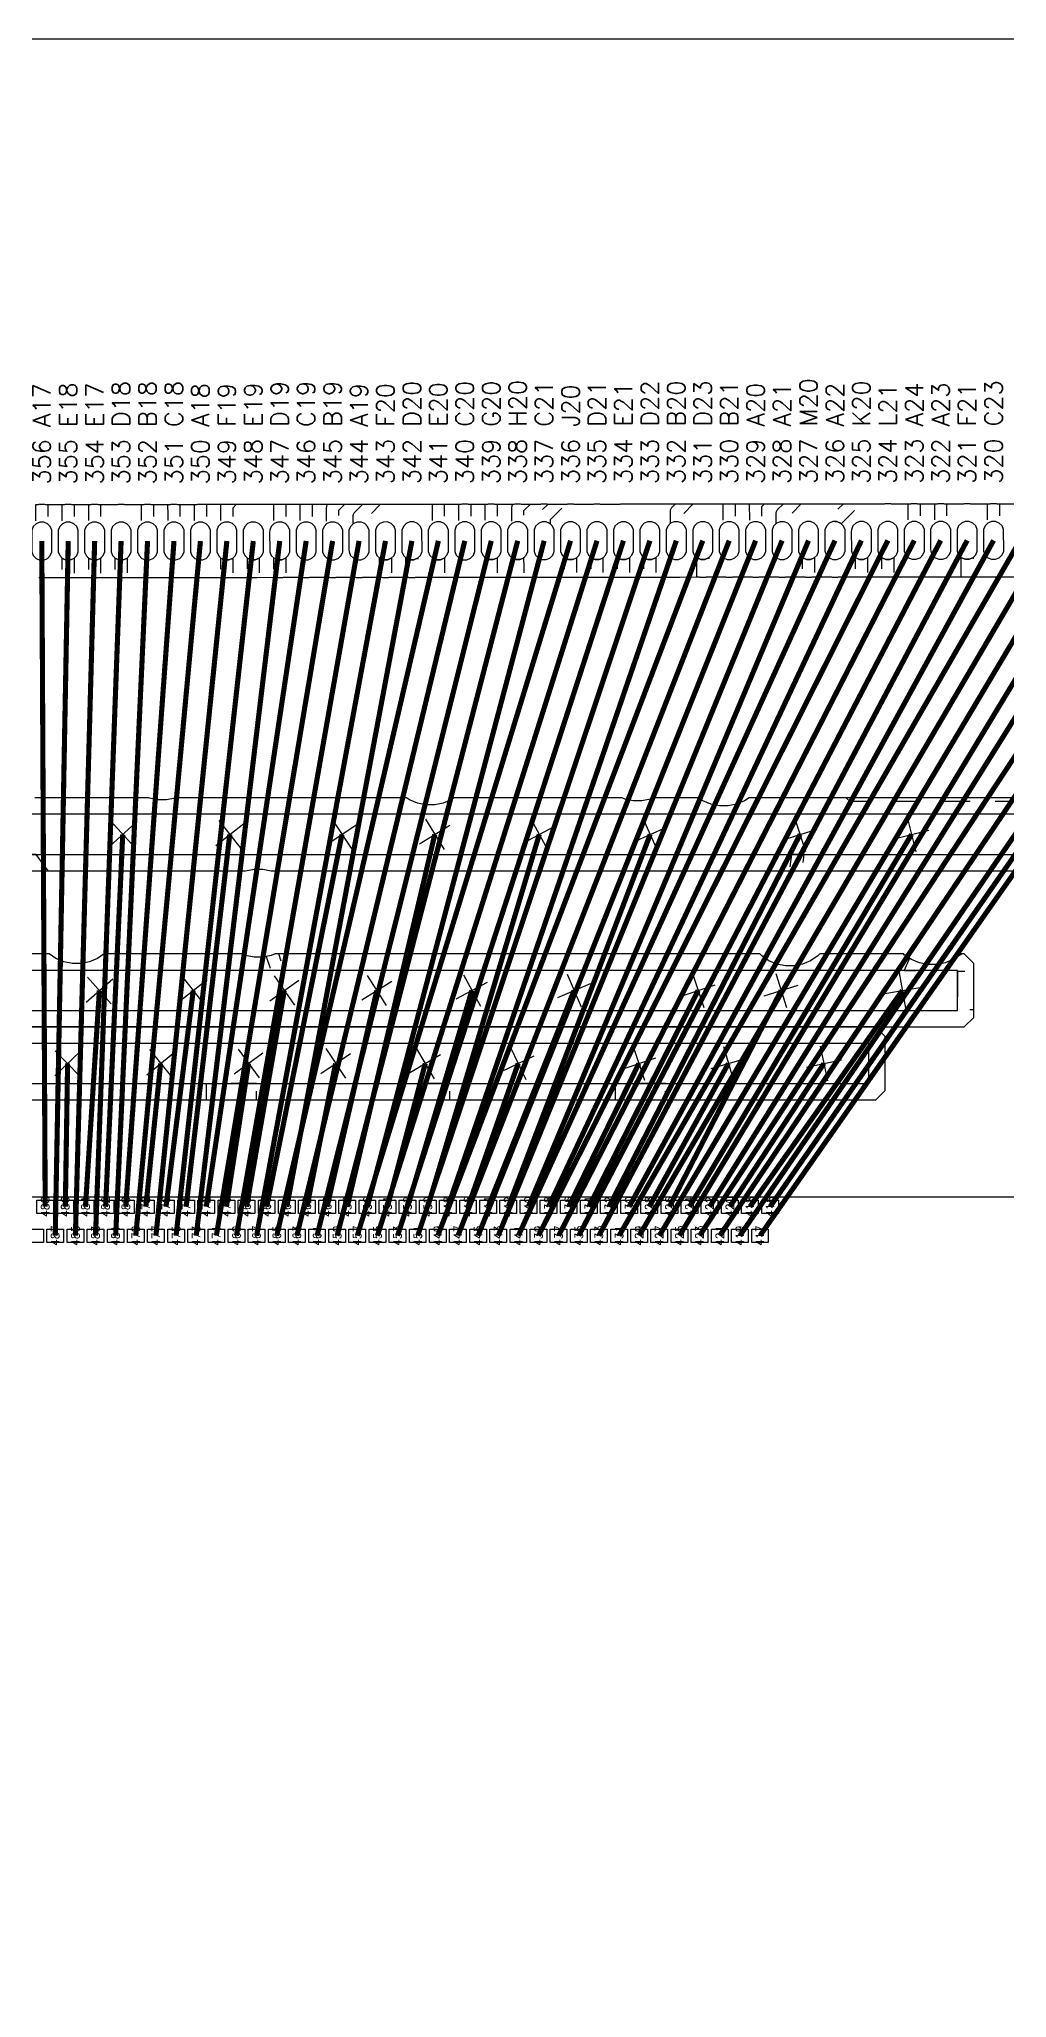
# Model space of a CAD drawing. Extents: x -8.5 to 8.5, y -8.5 to 8.5.
# Drawn here: x -0.1 to 3.75, y 0.72 to 8.5 of the extents above; entities that cross this region are included whole.
import ezdxf
from ezdxf.enums import TextEntityAlignment as Align

# ---------------------------------------------------------------- set-up
doc = ezdxf.new("R2010")
doc.units = 0
doc.header["$MEASUREMENT"] = 0
doc.linetypes.add('DASHED', pattern=[0.03, 0.015, -0.015])
for name, color, linetype in [('COPPER', 40, 'CONTINUOUS'), ('DIE_1', 5, 'CONTINUOUS'), ('DIE_PAD_1', 7, 'CONTINUOUS'), ('DIE_PAD_TEXT_1', 5, 'CONTINUOUS'), ('DIE_TEXT_1', 5, 'CONTINUOUS'), ('FINGER_PAD_1', 7, 'CONTINUOUS'), ('FINGER_TEXT_1', 4, 'CONTINUOUS'), ('RING_5', 1, 'CONTINUOUS'), ('RING_6', 6, 'CONTINUOUS'), ('RING_7', 3, 'CONTINUOUS'), ('TOPSOLDERMASK', 4, 'CONTINUOUS'), ('WIRE_TIER_1', 3, 'CONTINUOUS'), ('WIRE_TIER_2', 1, 'CONTINUOUS'), ('WIRE_TIER_3', 6, 'CONTINUOUS')]:
    doc.layers.add(name, color=color, linetype=linetype)
doc.styles.add('FONT0', font='romans', dxfattribs={"height": 1})

# ---------------------------------------------------------------- blocks, each defined once
blk = doc.blocks.new('FINGER-100X250OBR_1')
at = {"layer": 'FINGER_PAD_1', "flags": 128}
blk.add_lwpolyline([(0.00795, 0.07499), (-0.00795, 0.07499), (-0.02265, 0.0689), (-0.0339, 0.05765), (-0.03999, 0.04295), (-0.04, 0.035), (-0.04, -0.035), (-0.03999, -0.04295), (-0.0339, -0.05765), (-0.02265, -0.0689), (-0.00795, -0.07499), (0.00795, -0.07499), (0.02265, -0.0689), (0.0339, -0.05765), (0.03999, -0.04295), (0.04, -0.035), (0.04, 0.035), (0.03999, 0.04295), (0.0339, 0.05765), (0.02265, 0.0689)], close=True, dxfattribs=at)
blk = doc.blocks.new('WIRE_TIER_1')
at = {"layer": 'WIRE_TIER_1', "flags": 128}
for points in [[(0.04999, 0.04999), (-0.04999, -0.04998)], [(-0.04998, 0.04999), (0.04997, -0.04999)]]:
    blk.add_lwpolyline(points, dxfattribs=at)

msp = doc.modelspace()

# ---------------------------------------------------------------- linework, layer by layer
at = {"layer": 'COPPER', "linetype": 'DASHED', "ltscale": 2, "flags": 128}
for points in [[(-0.07489, 6.65042), (-0.09851, 6.65041), (-0.10128, 6.64986), (-0.11169, 6.64985), (-0.11166, 6.61042), (-0.11165, 6.61021), (-0.11162, 6.57198), (-0.1093, 6.57431), (-0.0946, 6.58041), (-0.0787, 6.58042), (-0.06399, 6.57434), (-0.06165, 6.572), (-0.06168, 6.61023), (-0.06167, 6.61042), (-0.06168, 6.61061), (-0.06171, 6.64989), (-0.07217, 6.64988)], [(0.03017, 6.6505), (0.00655, 6.65049), (0.0038, 6.64994), (-0.00663, 6.64993), (-0.0066, 6.6105), (-0.00659, 6.61045), (-0.00656, 6.57206), (-0.00424, 6.57439), (0.01046, 6.58049), (0.02636, 6.5805), (0.04107, 6.57442), (0.04341, 6.57208), (0.04338, 6.61045), (0.04339, 6.6105), (0.04338, 6.61055), (0.04335, 6.64997), (0.03288, 6.64996)], [(0.13522, 6.65059), (0.1116, 6.65058), (0.10882, 6.65002), (0.09842, 6.65001), (0.09845, 6.61059), (0.09846, 6.61054), (0.09849, 6.57215), (0.10081, 6.57448), (0.11551, 6.58058), (0.13141, 6.58059), (0.14612, 6.57451), (0.14846, 6.57217), (0.14843, 6.61054), (0.14844, 6.61059), (0.14843, 6.61064), (0.1484, 6.65006), (0.13796, 6.65005)], [(0.34532, 6.65075), (0.3217, 6.65074), (0.31895, 6.65019), (0.30852, 6.65018), (0.30855, 6.61075), (0.30855, 6.61074), (0.30858, 6.57231), (0.31091, 6.57464), (0.32561, 6.58074), (0.34151, 6.58075), (0.35622, 6.57467), (0.35856, 6.57234), (0.35853, 6.61056), (0.35854, 6.61075), (0.35852, 6.61113), (0.35849, 6.65022), (0.34803, 6.65021)], [(0.45037, 6.65084), (0.42675, 6.65083), (0.42397, 6.65027), (0.41357, 6.65026), (0.4136, 6.61084), (0.4136, 6.61083), (0.41363, 6.5724), (0.41596, 6.57473), (0.43066, 6.58083), (0.44656, 6.58084), (0.46127, 6.57476), (0.46361, 6.57243), (0.46358, 6.61065), (0.46359, 6.61084), (0.46357, 6.61122), (0.46354, 6.65031), (0.45311, 6.6503)], [(0.55542, 6.65092), (0.5318, 6.65091), (0.52904, 6.65036), (0.51862, 6.65035), (0.51865, 6.61092), (0.51866, 6.61071), (0.51869, 6.57248), (0.52101, 6.57481), (0.53571, 6.58091), (0.55161, 6.58092), (0.56632, 6.57484), (0.56866, 6.5725), (0.56863, 6.61073), (0.56864, 6.61092), (0.56863, 6.61111), (0.5686, 6.65039), (0.55814, 6.65038)], [(0.66047, 6.65101), (0.63685, 6.651), (0.63406, 6.65044), (0.62408, 6.65043), (0.62367, 6.64837), (0.62368, 6.64832), (0.6237, 6.611), (0.62371, 6.61096), (0.62374, 6.57257), (0.62606, 6.5749), (0.64076, 6.581), (0.65666, 6.58101), (0.67137, 6.57493), (0.67371, 6.57259), (0.67368, 6.61096), (0.67369, 6.61101), (0.67368, 6.61106), (0.67366, 6.63803), (0.68611, 6.65048), (0.66322, 6.65046)], [(0.87057, 6.65117), (0.84695, 6.65116), (0.84419, 6.65061), (0.83377, 6.6506), (0.8338, 6.61117), (0.83381, 6.61112), (0.83384, 6.57273), (0.83616, 6.57506), (0.85086, 6.58116), (0.86676, 6.58117), (0.88147, 6.57509), (0.88381, 6.57275), (0.88378, 6.61112), (0.88379, 6.61117), (0.88378, 6.61122), (0.88375, 6.65064), (0.87329, 6.65063)], [(0.97562, 6.65126), (0.952, 6.65125), (0.94921, 6.65069), (0.93882, 6.65068), (0.93888, 6.57282), (0.94121, 6.57515), (0.95591, 6.58125), (0.97181, 6.58126), (0.98652, 6.57518), (0.98885, 6.57285), (0.9888, 6.65073), (0.97837, 6.65072)], [(1.08067, 6.65134), (1.05705, 6.65133), (1.05427, 6.65078), (1.0473, 6.65077), (1.04683, 6.64999), (1.04578, 6.64777), (1.04495, 6.64546), (1.04436, 6.64308), (1.044, 6.64066), (1.04388, 6.63821), (1.04388, 6.6382), (1.0439, 6.61134), (1.0439, 6.61133), (1.04393, 6.5729), (1.04626, 6.57523), (1.06096, 6.58133), (1.07686, 6.58134), (1.09157, 6.57526), (1.09391, 6.57293), (1.09388, 6.61115), (1.09389, 6.61134), (1.09387, 6.61172), (1.09386, 6.62787), (1.11682, 6.65083), (1.08341, 6.6508)], [(1.1878, 6.65102), (1.15646, 6.61968), (1.15635, 6.61958), (1.1547, 6.61776), (1.15324, 6.61579), (1.15198, 6.61369), (1.15093, 6.61147), (1.1501, 6.60916), (1.14951, 6.60678), (1.14915, 6.60436), (1.14903, 6.60191), (1.14902, 6.60191), (1.14902, 6.57303), (1.15131, 6.57532), (1.16601, 6.58142), (1.18191, 6.58143), (1.19662, 6.57535), (1.19902, 6.57296), (1.19902, 6.59158), (1.25838, 6.65094), (1.18849, 6.65088)], [(1.50087, 6.65168), (1.47725, 6.65167), (1.47444, 6.65111), (1.46407, 6.6511), (1.4641, 6.61168), (1.46411, 6.61163), (1.46414, 6.57324), (1.46646, 6.57557), (1.48116, 6.58167), (1.49706, 6.58168), (1.51177, 6.5756), (1.51411, 6.57326), (1.51408, 6.61163), (1.51409, 6.61168), (1.51408, 6.61173), (1.51405, 6.65114), (1.50364, 6.65113)], [(1.60592, 6.65176), (1.5823, 6.65175), (1.57951, 6.65119), (1.56912, 6.65118), (1.56918, 6.57331), (1.57151, 6.57565), (1.58621, 6.58175), (1.60211, 6.58176), (1.61682, 6.57568), (1.61915, 6.57335), (1.61909, 6.65123), (1.60867, 6.65122)], [(1.71097, 6.65184), (1.68735, 6.65183), (1.68458, 6.65128), (1.67417, 6.65127), (1.6742, 6.61183), (1.67421, 6.61179), (1.67424, 6.5734), (1.67656, 6.57573), (1.69126, 6.58183), (1.70716, 6.58184), (1.72187, 6.57576), (1.72421, 6.57342), (1.72418, 6.61179), (1.72419, 6.61184), (1.72418, 6.61189), (1.72415, 6.65131), (1.7137, 6.6513)], [(1.81602, 6.65193), (1.7924, 6.65192), (1.78959, 6.65136), (1.78392, 6.65136), (1.78113, 6.64718), (1.77923, 6.63762), (1.77924, 6.63757), (1.77925, 6.61193), (1.77926, 6.61188), (1.77929, 6.57349), (1.78161, 6.57582), (1.79631, 6.58192), (1.81221, 6.58193), (1.82692, 6.57585), (1.82926, 6.57351), (1.82923, 6.61188), (1.82924, 6.61193), (1.82923, 6.61198), (1.82922, 6.62728), (1.85335, 6.65141), (1.81878, 6.65138)], [(1.99491, 6.65153), (1.92418, 6.65147), (1.8917, 6.61899), (1.89005, 6.61717), (1.88859, 6.6152), (1.88733, 6.6131), (1.88628, 6.61088), (1.88545, 6.60857), (1.88486, 6.60619), (1.8845, 6.60377), (1.88438, 6.60132), (1.88438, 6.57361), (1.88666, 6.5759), (1.90136, 6.582), (1.91726, 6.58201), (1.93197, 6.57593), (1.93436, 6.57354), (1.93436, 6.59097)], [(2.44632, 6.65243), (2.43014, 6.65242), (2.41697, 6.63925), (2.41686, 6.63915), (2.41521, 6.63733), (2.41375, 6.63536), (2.41249, 6.63326), (2.41144, 6.63104), (2.41061, 6.62873), (2.41002, 6.62635), (2.40966, 6.62393), (2.40954, 6.62148), (2.40954, 6.62146), (2.40955, 6.61242), (2.40958, 6.57399), (2.41191, 6.57632), (2.42661, 6.58242), (2.44251, 6.58243), (2.45722, 6.57635), (2.45956, 6.57402), (2.45953, 6.61115), (2.5003, 6.65192), (2.44908, 6.65188)], [(2.65641, 6.6526), (2.63279, 6.65259), (2.62997, 6.65203), (2.61961, 6.65202), (2.61964, 6.6126), (2.61964, 6.61259), (2.61967, 6.57416), (2.622, 6.57649), (2.6367, 6.58259), (2.6526, 6.5826), (2.66731, 6.57652), (2.66965, 6.57419), (2.66962, 6.61241), (2.66963, 6.6126), (2.66961, 6.61298), (2.66958, 6.65206), (2.65919, 6.65205)], [(2.76146, 6.65268), (2.73784, 6.65267), (2.73504, 6.65211), (2.72466, 6.6521), (2.72472, 6.57424), (2.72705, 6.57657), (2.74175, 6.58267), (2.75765, 6.58268), (2.77236, 6.5766), (2.77469, 6.57427), (2.77465, 6.64337), (2.78343, 6.65215), (2.76422, 6.65213)], [(2.86651, 6.65277), (2.8594, 6.65277), (2.83717, 6.63054), (2.83706, 6.63044), (2.83541, 6.62862), (2.83395, 6.62665), (2.83269, 6.62455), (2.83164, 6.62233), (2.83081, 6.62002), (2.83022, 6.61764), (2.82986, 6.61522), (2.82974, 6.61277), (2.82974, 6.61276), (2.82977, 6.57433), (2.8321, 6.57666), (2.8468, 6.58276), (2.8627, 6.58277), (2.87741, 6.57669), (2.87975, 6.57436), (2.87973, 6.60244), (2.92956, 6.65227), (2.8693, 6.65222)], [(3.16835, 6.65301), (3.15804, 6.65301), (3.15521, 6.65244), (3.09707, 6.65239), (3.04735, 6.60267), (3.04724, 6.60257), (3.04559, 6.60075), (3.04413, 6.59878), (3.04287, 6.59668), (3.04182, 6.59446), (3.04099, 6.59215), (3.0404, 6.58977), (3.04004, 6.58735), (3.03992, 6.5849), (3.03991, 6.5849), (3.03991, 6.57453), (3.0422, 6.57682), (3.0569, 6.58292), (3.0728, 6.58293), (3.08751, 6.57685), (3.08991, 6.57446), (3.08991, 6.57457)], [(3.39176, 6.65318), (3.36814, 6.65317), (3.36534, 6.65261), (3.35496, 6.6526), (3.35499, 6.61318), (3.35499, 6.61317), (3.35502, 6.57474), (3.35735, 6.57707), (3.37205, 6.58317), (3.38795, 6.58318), (3.40266, 6.5771), (3.405, 6.57477), (3.40497, 6.61299), (3.40498, 6.61318), (3.40496, 6.61356), (3.40493, 6.65264), (3.39452, 6.65263)], [(3.49681, 6.65327), (3.47319, 6.65326), (3.47036, 6.65269), (3.46001, 6.65268), (3.46004, 6.61327), (3.46004, 6.61326), (3.46007, 6.57483), (3.4624, 6.57716), (3.4771, 6.58326), (3.493, 6.58327), (3.50771, 6.57719), (3.51005, 6.57486), (3.51002, 6.61308), (3.51003, 6.61327), (3.51001, 6.61365), (3.50998, 6.65273), (3.4996, 6.65272)], [(3.70691, 6.65344), (3.68329, 6.65343), (3.68044, 6.65286), (3.67011, 6.65285), (3.67014, 6.61344), (3.67014, 6.61343), (3.67017, 6.575), (3.6725, 6.57733), (3.6872, 6.58343), (3.7031, 6.58344), (3.71781, 6.57736), (3.72015, 6.57503), (3.72012, 6.61325), (3.72013, 6.61344), (3.72011, 6.61382), (3.72008, 6.65289), (3.70972, 6.65288)], [(0.04351, 6.43894), (0.04118, 6.43661), (0.02648, 6.43051), (0.01058, 6.4305), (-0.00413, 6.43658), (-0.00647, 6.43891), (-0.00644, 6.4005), (-0.00643, 6.40029), (-0.0064, 6.361), (0.00419, 6.36101), (0.00677, 6.3605), (0.03039, 6.36051), (0.03302, 6.36103), (0.04357, 6.36104), (0.04354, 6.40031), (0.04355, 6.4005), (0.04354, 6.40069)], [(0.14855, 6.43903), (0.14623, 6.4367), (0.13153, 6.4306), (0.11563, 6.43059), (0.10092, 6.43667), (0.09858, 6.43901), (0.09861, 6.40059), (0.09861, 6.40058), (0.09864, 6.36109), (0.10927, 6.3611), (0.11182, 6.36059), (0.13544, 6.3606), (0.13803, 6.36112), (0.14862, 6.36113), (0.14859, 6.4004), (0.1486, 6.40059), (0.14858, 6.40097)], [(0.2536, 6.43911), (0.25128, 6.43678), (0.23658, 6.43068), (0.22068, 6.43067), (0.20597, 6.43675), (0.20363, 6.43909), (0.20366, 6.40067), (0.20366, 6.40066), (0.20369, 6.36117), (0.2143, 6.36118), (0.21687, 6.36067), (0.24049, 6.36068), (0.2431, 6.3612), (0.25367, 6.36121), (0.25364, 6.40048), (0.25365, 6.40067), (0.25363, 6.40105)], [(0.6738, 6.43945), (0.67148, 6.43712), (0.65678, 6.43102), (0.64088, 6.43101), (0.62617, 6.43709), (0.62383, 6.43943), (0.62386, 6.40101), (0.62386, 6.401), (0.62389, 6.3615), (0.63453, 6.36151), (0.63707, 6.36101), (0.66069, 6.36102), (0.66327, 6.36154), (0.67387, 6.36155), (0.67384, 6.40082), (0.67385, 6.40101), (0.67383, 6.40139)], [(0.77885, 6.43953), (0.77653, 6.4372), (0.76183, 6.4311), (0.74593, 6.43109), (0.73122, 6.43717), (0.72888, 6.43951), (0.72891, 6.40109), (0.72891, 6.40108), (0.72894, 6.36159), (0.73957, 6.3616), (0.74212, 6.36109), (0.76574, 6.3611), (0.76834, 6.36162), (0.77892, 6.36163), (0.77889, 6.4009), (0.7789, 6.40109), (0.77888, 6.40147)], [(0.8839, 6.43961), (0.88158, 6.43728), (0.86688, 6.43118), (0.85098, 6.43117), (0.83627, 6.43725), (0.83393, 6.43959), (0.83396, 6.40117), (0.83396, 6.40116), (0.83399, 6.36167), (0.8446, 6.36168), (0.84717, 6.36117), (0.87079, 6.36118), (0.8734, 6.3617), (0.88397, 6.36171), (0.88394, 6.40098), (0.88395, 6.40117), (0.88393, 6.40155)], [(1.30411, 6.43995), (1.30178, 6.43762), (1.28708, 6.43152), (1.27118, 6.43151), (1.25647, 6.43759), (1.25413, 6.43992), (1.25416, 6.40151), (1.25417, 6.4013), (1.2542, 6.362), (1.26483, 6.36201), (1.26737, 6.36151), (1.29099, 6.36152), (1.29357, 6.36204), (1.30417, 6.36205), (1.30414, 6.40132), (1.30415, 6.40151), (1.30414, 6.4017)], [(1.35916, 6.44003), (1.35917, 6.36209), (1.36986, 6.3621), (1.37242, 6.36159), (1.39604, 6.3616), (1.39864, 6.36212), (1.40914, 6.36213), (1.40912, 6.43999), (1.40683, 6.4377), (1.39213, 6.4316), (1.37623, 6.43159), (1.36152, 6.43767)], [(1.51421, 6.44012), (1.51188, 6.43779), (1.49718, 6.43169), (1.48128, 6.43168), (1.46657, 6.43776), (1.46423, 6.4401), (1.46429, 6.36217), (1.47495, 6.36218), (1.47747, 6.36168), (1.50109, 6.36169), (1.50366, 6.3622), (1.51426, 6.36221)], [(1.72431, 6.44028), (1.72198, 6.43795), (1.70728, 6.43185), (1.69138, 6.43184), (1.67667, 6.43792), (1.67433, 6.44025), (1.67436, 6.40184), (1.67437, 6.40163), (1.6744, 6.36234), (1.68501, 6.36235), (1.68757, 6.36184), (1.71119, 6.36185), (1.71379, 6.36237), (1.72437, 6.36238), (1.72434, 6.40165), (1.72435, 6.40184), (1.72434, 6.40203)], [(1.82936, 6.44037), (1.82703, 6.43804), (1.81233, 6.43194), (1.79643, 6.43193), (1.78172, 6.43801), (1.77938, 6.44034), (1.77941, 6.40193), (1.77942, 6.40172), (1.77945, 6.36242), (1.79009, 6.36243), (1.79262, 6.36193), (1.81624, 6.36194), (1.81881, 6.36245), (1.82942, 6.36246), (1.82939, 6.40174), (1.8294, 6.40193), (1.82939, 6.40212)], [(2.03946, 6.44054), (2.03713, 6.43821), (2.02243, 6.43211), (2.00653, 6.4321), (1.99182, 6.43818), (1.98948, 6.44051), (1.98951, 6.4021), (1.98952, 6.40189), (1.98955, 6.36259), (2.00021, 6.3626), (2.00272, 6.3621), (2.02634, 6.36211), (2.02889, 6.36262), (2.03952, 6.36263), (2.03949, 6.40191), (2.0395, 6.4021), (2.03949, 6.40229)], [(2.14451, 6.44062), (2.14218, 6.43829), (2.12748, 6.43219), (2.11158, 6.43218), (2.09687, 6.43826), (2.09453, 6.44059), (2.09456, 6.40218), (2.09457, 6.40197), (2.0946, 6.36267), (2.10524, 6.36268), (2.10777, 6.36218), (2.13139, 6.36219), (2.13396, 6.3627), (2.14457, 6.36271), (2.14454, 6.40199), (2.14455, 6.40218), (2.14454, 6.40237)], [(2.24956, 6.4407), (2.24723, 6.43837), (2.23253, 6.43227), (2.21663, 6.43226), (2.20192, 6.43834), (2.19958, 6.44067), (2.19961, 6.40226), (2.19962, 6.40205), (2.19965, 6.36275), (2.21027, 6.36276), (2.21282, 6.36226), (2.23644, 6.36227), (2.23903, 6.36279), (2.24962, 6.3628), (2.24959, 6.40207), (2.2496, 6.40226), (2.24959, 6.40245)], [(2.3546, 6.44079), (2.35228, 6.43846), (2.33758, 6.43236), (2.32168, 6.43235), (2.30697, 6.43843), (2.30463, 6.44077), (2.30466, 6.40235), (2.30466, 6.40234), (2.30469, 6.36284), (2.31536, 6.36285), (2.31787, 6.36235), (2.34149, 6.36236), (2.34404, 6.36287), (2.35466, 6.36288), (2.35464, 6.40216), (2.35465, 6.40235), (2.35463, 6.40273)], [(2.51468, 6.44098), (2.51467, 6.363), (2.52542, 6.36301), (2.52797, 6.36251), (2.55159, 6.36252), (2.55418, 6.36304), (2.56467, 6.36305), (2.56466, 6.44091), (2.56238, 6.43862), (2.54768, 6.43252), (2.53178, 6.43251), (2.51707, 6.43859)], [(2.9849, 6.44129), (2.98257, 6.43896), (2.96787, 6.43286), (2.95197, 6.43285), (2.93726, 6.43893), (2.93492, 6.44126), (2.93495, 6.40285), (2.93496, 6.40264), (2.93499, 6.36334), (2.94564, 6.36335), (2.94816, 6.36285), (2.97178, 6.36286), (2.97434, 6.36337), (2.98496, 6.36338), (2.98493, 6.40266), (2.98494, 6.40285), (2.98493, 6.40304)], [(3.19499, 6.44146), (3.19267, 6.43913), (3.17797, 6.43303), (3.16207, 6.43302), (3.14736, 6.4391), (3.14502, 6.44144), (3.14505, 6.40302), (3.14505, 6.40301), (3.14508, 6.3635), (3.15576, 6.36351), (3.15826, 6.36302), (3.18188, 6.36303), (3.18442, 6.36354), (3.19506, 6.36355), (3.19503, 6.40283), (3.19504, 6.40302), (3.19502, 6.4034)], [(3.30005, 6.44154), (3.29772, 6.43921), (3.28302, 6.43311), (3.26712, 6.4331), (3.25241, 6.43918), (3.25007, 6.44151), (3.2501, 6.4031), (3.25011, 6.40289), (3.25014, 6.36359), (3.26079, 6.3636), (3.26331, 6.3631), (3.28693, 6.36311), (3.28949, 6.36362), (3.30011, 6.36363), (3.30008, 6.40291), (3.30009, 6.4031), (3.30008, 6.40329)], [(3.56517, 6.44182), (3.56516, 6.36384), (3.57594, 6.36385), (3.57846, 6.36335), (3.60208, 6.36336), (3.60464, 6.36387), (3.61516, 6.36388), (3.61515, 6.44175), (3.61287, 6.43946), (3.59817, 6.43336), (3.58227, 6.43335), (3.56756, 6.43943)], [(4.1136, 5.485), (3.10996, 5.485), (3.11584, 5.47912), (3.11766, 5.47747), (3.11963, 5.47601), (3.12173, 5.47475), (3.12395, 5.4737), (3.12626, 5.47287), (3.12864, 5.47228), (3.13106, 5.47192), (3.13351, 5.4718), (4.12681, 5.47179)], [(-0.1094, 5.26), (-0.17181, 5.26), (-0.12317, 5.195), (-0.06076, 5.195)], [(2.94204, 5.26), (2.89171, 5.26), (2.88402, 5.195), (2.93434, 5.195)], [(0.85478, 4.865), (0.84044, 4.865), (0.82513, 4.85866), (0.80549, 4.85475), (0.82386, 4.8), (0.87659, 4.8)], [(3.36046, 4.84817), (3.33978, 4.8), (3.39418, 4.8), (3.4063, 4.82823), (3.40077, 4.82933), (3.36892, 4.84252)], [(3.55112, 4.795), (3.55112, 4.645), (3.61612, 4.64501), (3.61612, 4.79499)], [(0.76633, 4.35), (0.56635, 4.35), (0.56635, 4.285), (0.76633, 4.285)], [(1.53476, 4.35), (1.33478, 4.35), (1.33478, 4.285), (1.53476, 4.285)], [(2.39167, 4.35), (2.19169, 4.35), (2.19169, 4.285), (2.39167, 4.285)]]:
    msp.add_lwpolyline(points, close=True, dxfattribs=at)
at = {"layer": 'DIE_1', "flags": 128}
msp.add_lwpolyline([(-3.9, -3.9), (-3.9, 3.9), (3.9, 3.9), (3.9, -3.9)], close=True, dxfattribs=at)
at = {"layer": 'DIE_PAD_1', "flags": 128}
for points in [[(-0.10606, 3.834), (-0.10606, 3.887), (-0.04006, 3.887), (-0.04006, 3.834)], [(-0.02606, 3.834), (-0.02606, 3.887), (0.03994, 3.887), (0.03994, 3.834)], [(0.05394, 3.834), (0.05394, 3.887), (0.11994, 3.887), (0.11994, 3.834)], [(0.13394, 3.834), (0.13394, 3.887), (0.19994, 3.887), (0.19994, 3.834)], [(0.21394, 3.834), (0.21394, 3.887), (0.27994, 3.887), (0.27994, 3.834)], [(0.29394, 3.834), (0.29394, 3.887), (0.35994, 3.887), (0.35994, 3.834)], [(0.37394, 3.834), (0.37394, 3.887), (0.43994, 3.887), (0.43994, 3.834)], [(0.45394, 3.834), (0.45394, 3.887), (0.51994, 3.887), (0.51994, 3.834)], [(0.53394, 3.834), (0.53394, 3.887), (0.59994, 3.887), (0.59994, 3.834)], [(0.61394, 3.834), (0.61394, 3.887), (0.67994, 3.887), (0.67994, 3.834)], [(0.69394, 3.834), (0.69394, 3.887), (0.75994, 3.887), (0.75994, 3.834)], [(0.77394, 3.834), (0.77394, 3.887), (0.83994, 3.887), (0.83994, 3.834)], [(0.85394, 3.834), (0.85394, 3.887), (0.91994, 3.887), (0.91994, 3.834)], [(0.93394, 3.834), (0.93394, 3.887), (0.99994, 3.887), (0.99994, 3.834)], [(1.01394, 3.834), (1.01394, 3.887), (1.07994, 3.887), (1.07994, 3.834)], [(1.09394, 3.834), (1.09394, 3.887), (1.15994, 3.887), (1.15994, 3.834)], [(1.17394, 3.834), (1.17394, 3.887), (1.23994, 3.887), (1.23994, 3.834)], [(1.25394, 3.834), (1.25394, 3.887), (1.31994, 3.887), (1.31994, 3.834)], [(1.33394, 3.834), (1.33394, 3.887), (1.39994, 3.887), (1.39994, 3.834)], [(1.41394, 3.834), (1.41394, 3.887), (1.47994, 3.887), (1.47994, 3.834)], [(1.49394, 3.834), (1.49394, 3.887), (1.55994, 3.887), (1.55994, 3.834)], [(1.57394, 3.834), (1.57394, 3.887), (1.63994, 3.887), (1.63994, 3.834)], [(1.65394, 3.834), (1.65394, 3.887), (1.71994, 3.887), (1.71994, 3.834)], [(1.73394, 3.834), (1.73394, 3.887), (1.79994, 3.887), (1.79994, 3.834)], [(1.81394, 3.834), (1.81394, 3.887), (1.87994, 3.887), (1.87994, 3.834)], [(1.89394, 3.834), (1.89394, 3.887), (1.95994, 3.887), (1.95994, 3.834)], [(1.97394, 3.834), (1.97394, 3.887), (2.03994, 3.887), (2.03994, 3.834)], [(2.05394, 3.834), (2.05394, 3.887), (2.11994, 3.887), (2.11994, 3.834)], [(2.13394, 3.834), (2.13394, 3.887), (2.19994, 3.887), (2.19994, 3.834)], [(2.21394, 3.834), (2.21394, 3.887), (2.27994, 3.887), (2.27994, 3.834)], [(2.29394, 3.834), (2.29394, 3.887), (2.35994, 3.887), (2.35994, 3.834)], [(2.37394, 3.834), (2.37394, 3.887), (2.43994, 3.887), (2.43994, 3.834)], [(2.45394, 3.834), (2.45394, 3.887), (2.51994, 3.887), (2.51994, 3.834)], [(2.53394, 3.834), (2.53394, 3.887), (2.59994, 3.887), (2.59994, 3.834)], [(2.61394, 3.834), (2.61394, 3.887), (2.67994, 3.887), (2.67994, 3.834)], [(2.69394, 3.834), (2.69394, 3.887), (2.75994, 3.887), (2.75994, 3.834)], [(2.77394, 3.834), (2.77394, 3.887), (2.83994, 3.887), (2.83994, 3.834)], [(-0.14606, 3.719), (-0.14606, 3.772), (-0.08006, 3.772), (-0.08006, 3.719)], [(-0.06606, 3.719), (-0.06606, 3.772), (-0.00006, 3.772), (-0.00006, 3.719)], [(0.01394, 3.719), (0.01394, 3.772), (0.07994, 3.772), (0.07994, 3.719)], [(0.09394, 3.719), (0.09394, 3.772), (0.15994, 3.772), (0.15994, 3.719)], [(0.17394, 3.719), (0.17394, 3.772), (0.23994, 3.772), (0.23994, 3.719)], [(0.25394, 3.719), (0.25394, 3.772), (0.31994, 3.772), (0.31994, 3.719)], [(0.33394, 3.719), (0.33394, 3.772), (0.39994, 3.772), (0.39994, 3.719)], [(0.41394, 3.719), (0.41394, 3.772), (0.47994, 3.772), (0.47994, 3.719)], [(0.49394, 3.719), (0.49394, 3.772), (0.55994, 3.772), (0.55994, 3.719)], [(0.57394, 3.719), (0.57394, 3.772), (0.63994, 3.772), (0.63994, 3.719)], [(0.65394, 3.719), (0.65394, 3.772), (0.71994, 3.772), (0.71994, 3.719)], [(0.73394, 3.719), (0.73394, 3.772), (0.79994, 3.772), (0.79994, 3.719)], [(0.81394, 3.719), (0.81394, 3.772), (0.87994, 3.772), (0.87994, 3.719)], [(0.89394, 3.719), (0.89394, 3.772), (0.95994, 3.772), (0.95994, 3.719)], [(0.97394, 3.719), (0.97394, 3.772), (1.03994, 3.772), (1.03994, 3.719)], [(1.05394, 3.719), (1.05394, 3.772), (1.11994, 3.772), (1.11994, 3.719)], [(1.13394, 3.719), (1.13394, 3.772), (1.19994, 3.772), (1.19994, 3.719)], [(1.21394, 3.719), (1.21394, 3.772), (1.27994, 3.772), (1.27994, 3.719)], [(1.29394, 3.719), (1.29394, 3.772), (1.35994, 3.772), (1.35994, 3.719)], [(1.37394, 3.719), (1.37394, 3.772), (1.43994, 3.772), (1.43994, 3.719)], [(1.45394, 3.719), (1.45394, 3.772), (1.51994, 3.772), (1.51994, 3.719)], [(1.53394, 3.719), (1.53394, 3.772), (1.59994, 3.772), (1.59994, 3.719)], [(1.61394, 3.719), (1.61394, 3.772), (1.67994, 3.772), (1.67994, 3.719)], [(1.69394, 3.719), (1.69394, 3.772), (1.75994, 3.772), (1.75994, 3.719)], [(1.77394, 3.719), (1.77394, 3.772), (1.83994, 3.772), (1.83994, 3.719)], [(1.85394, 3.719), (1.85394, 3.772), (1.91994, 3.772), (1.91994, 3.719)], [(1.93394, 3.719), (1.93394, 3.772), (1.99994, 3.772), (1.99994, 3.719)], [(2.01394, 3.719), (2.01394, 3.772), (2.07994, 3.772), (2.07994, 3.719)], [(2.09394, 3.719), (2.09394, 3.772), (2.15994, 3.772), (2.15994, 3.719)], [(2.17394, 3.719), (2.17394, 3.772), (2.23994, 3.772), (2.23994, 3.719)], [(2.25394, 3.719), (2.25394, 3.772), (2.31994, 3.772), (2.31994, 3.719)], [(2.33394, 3.719), (2.33394, 3.772), (2.39994, 3.772), (2.39994, 3.719)], [(2.41394, 3.719), (2.41394, 3.772), (2.47994, 3.772), (2.47994, 3.719)], [(2.49394, 3.719), (2.49394, 3.772), (2.55994, 3.772), (2.55994, 3.719)], [(2.57394, 3.719), (2.57394, 3.772), (2.63994, 3.772), (2.63994, 3.719)], [(2.65394, 3.719), (2.65394, 3.772), (2.71994, 3.772), (2.71994, 3.719)], [(2.73394, 3.719), (2.73394, 3.772), (2.79994, 3.772), (2.79994, 3.719)]]:
    msp.add_lwpolyline(points, close=True, dxfattribs=at)
at = {"layer": 'DIE_TEXT_1'}
msp.add_lwpolyline([(-8.5, -8.5), (8.5, -8.5), (8.5, 8.5), (-8.5, 8.5), (-8.5, -8.5)], dxfattribs=at)
at = {"layer": 'RING_5', "flags": 128}
msp.add_lwpolyline([(3.2, 4.51), (-4.15267, 4.51), (-4.51, 4.15267), (-4.51, 2.6), (-4.35, 2.6), (-4.35, 4.0864), (-4.0864, 4.35), (3.2, 4.35)], close=True, dxfattribs=at)
at = {"layer": 'RING_6', "flags": 128}
msp.add_lwpolyline([(3.55112, 4.8), (-0.72014, 4.8), (-0.73551, 4.79694), (-0.76999, 4.79694), (-0.78536, 4.8), (-2.13936, 4.8), (-2.16282, 4.79533), (-2.1973, 4.79533), (-2.22076, 4.8), (-4.27279, 4.8), (-4.8, 4.27279), (-4.8, 2.82963), (-4.64, 2.82963), (-4.64, 4.20652), (-4.20652, 4.64), (3.55112, 4.64)], close=True, dxfattribs=at)
at = {"layer": 'RING_7', "flags": 128}
msp.add_lwpolyline([(4.08666, 5.42), (-4.5296, 5.42), (-5.42, 4.5296), (-5.42, 3.20407), (-5.26, 3.20407), (-5.26, 4.46333), (-4.46333, 5.26), (4.08666, 5.26)], close=True, dxfattribs=at)
at = {"layer": 'TOPSOLDERMASK', "flags": 128}
for points in [[(3.78551, 6.65294), (3.70972, 6.65288), (3.70691, 6.65344), (3.68329, 6.65343), (3.68044, 6.65286), (3.60463, 6.6528), (3.60186, 6.65335), (3.57824, 6.65334), (3.57543, 6.65278), (3.4996, 6.65272), (3.49681, 6.65327), (3.47319, 6.65326), (3.47036, 6.65269), (3.39452, 6.65263), (3.39176, 6.65318), (3.36814, 6.65317), (3.36534, 6.65261), (3.28948, 6.65255), (3.28671, 6.6531), (3.26309, 6.65309), (3.26027, 6.65253), (3.18445, 6.65247), (3.18166, 6.65302), (3.15804, 6.65301), (3.15521, 6.65244), (3.07937, 6.65238), (3.07661, 6.65293), (3.05299, 6.65292), (3.05019, 6.65236), (2.97434, 6.6523), (2.97156, 6.65285), (2.94794, 6.65284), (2.94512, 6.65228), (2.8693, 6.65222), (2.86651, 6.65277), (2.84289, 6.65276), (2.84006, 6.65219), (2.76422, 6.65213), (2.76146, 6.65268), (2.73784, 6.65267), (2.73504, 6.65211), (2.65919, 6.65205), (2.65641, 6.6526), (2.63279, 6.65259), (2.62997, 6.65203), (2.55411, 6.65197), (2.55137, 6.65251), (2.52775, 6.6525), (2.52496, 6.65194), (2.44908, 6.65188), (2.44632, 6.65243), (2.4227, 6.65242), (2.4199, 6.65186), (2.34405, 6.6518), (2.34127, 6.65235), (2.31765, 6.65234), (2.31483, 6.65178), (2.23897, 6.65172), (2.23622, 6.65226), (2.2126, 6.65225), (2.20981, 6.65169), (2.13393, 6.65163), (2.13117, 6.65218), (2.10755, 6.65217), (2.10475, 6.65161), (2.0289, 6.65155), (2.02612, 6.6521), (2.0025, 6.65209), (1.99968, 6.65153), (1.92382, 6.65147), (1.92107, 6.65201), (1.89745, 6.652), (1.89466, 6.65144), (1.81878, 6.65138), (1.81602, 6.65193), (1.7924, 6.65192), (1.78959, 6.65136), (1.7137, 6.6513), (1.71097, 6.65184), (1.68735, 6.65183), (1.68458, 6.65128), (1.60867, 6.65122), (1.60592, 6.65176), (1.5823, 6.65175), (1.57951, 6.65119), (1.50364, 6.65113), (1.50087, 6.65168), (1.47725, 6.65167), (1.47444, 6.65111), (1.39855, 6.65105), (1.39582, 6.65159), (1.3722, 6.65158), (1.36943, 6.65103), (1.29352, 6.65097), (1.29077, 6.65151), (1.26715, 6.6515), (1.26436, 6.65094), (1.18849, 6.65088), (1.18572, 6.65143), (1.1621, 6.65142), (1.15929, 6.65086), (1.08341, 6.6508), (1.08067, 6.65134), (1.05705, 6.65133), (1.05427, 6.65078), (0.97837, 6.65072), (0.97562, 6.65126), (0.952, 6.65125), (0.94921, 6.65069), (0.87329, 6.65063), (0.87057, 6.65117), (0.84695, 6.65116), (0.84419, 6.65061), (0.76826, 6.65055), (0.76552, 6.65109), (0.7419, 6.65108), (0.73912, 6.65053), (0.66322, 6.65046), (0.66047, 6.65101), (0.63685, 6.651), (0.63406, 6.65044), (0.55814, 6.65038), (0.55542, 6.65092), (0.5318, 6.65091), (0.52904, 6.65036), (0.45311, 6.6503), (0.45037, 6.65084), (0.42675, 6.65083), (0.42397, 6.65027), (0.34803, 6.65021), (0.34532, 6.65075), (0.3217, 6.65074), (0.31895, 6.65019), (0.24299, 6.65013), (0.24027, 6.65067), (0.21665, 6.65066), (0.21389, 6.65011), (0.13796, 6.65005), (0.13522, 6.65059), (0.1116, 6.65058), (0.10882, 6.65002), (0.03288, 6.64996), (0.03017, 6.6505), (0.00655, 6.65049), (0.0038, 6.64994), (-0.07217, 6.64988), (-0.07489, 6.65042), (-0.09851, 6.65041)], [(-0.09829, 6.36042), (-0.07467, 6.36043), (-0.07206, 6.36095), (0.00419, 6.36101), (0.00677, 6.3605), (0.03039, 6.36051), (0.03302, 6.36103), (0.10927, 6.3611), (0.11182, 6.36059), (0.13544, 6.3606), (0.13803, 6.36112), (0.2143, 6.36118), (0.21687, 6.36067), (0.24049, 6.36068), (0.2431, 6.3612), (0.31933, 6.36126), (0.32192, 6.36075), (0.34554, 6.36076), (0.34817, 6.36128), (0.42442, 6.36135), (0.42697, 6.36084), (0.45059, 6.36085), (0.45318, 6.36137), (0.52945, 6.36143), (0.53202, 6.36092), (0.55564, 6.36093), (0.55825, 6.36145), (0.63453, 6.36151), (0.63707, 6.36101), (0.66069, 6.36102), (0.66327, 6.36154), (0.73957, 6.3616), (0.74212, 6.36109), (0.76574, 6.3611), (0.76834, 6.36162), (0.8446, 6.36168), (0.84717, 6.36117), (0.87079, 6.36118), (0.8734, 6.3617), (0.94968, 6.36176), (0.95222, 6.36126), (0.97584, 6.36127), (0.97842, 6.36179), (1.05471, 6.36185), (1.05727, 6.36134), (1.08089, 6.36135), (1.08349, 6.36187), (1.1598, 6.36193), (1.16232, 6.36143), (1.18594, 6.36144), (1.1885, 6.36195), (1.26483, 6.36201), (1.26737, 6.36151), (1.29099, 6.36152), (1.29357, 6.36204), (1.36986, 6.3621), (1.37242, 6.36159), (1.39604, 6.3616), (1.39864, 6.36212), (1.47495, 6.36218), (1.47747, 6.36168), (1.50109, 6.36169), (1.50366, 6.3622), (1.57998, 6.36226), (1.58252, 6.36176), (1.60614, 6.36177), (1.60872, 6.36229), (1.68501, 6.36235), (1.68757, 6.36184), (1.71119, 6.36185), (1.71379, 6.36237), (1.79009, 6.36243), (1.79262, 6.36193), (1.81624, 6.36194), (1.81881, 6.36245), (1.89513, 6.36251), (1.89767, 6.36201), (1.92129, 6.36202), (1.92387, 6.36254), (2.00021, 6.3626), (2.00272, 6.3621), (2.02634, 6.36211), (2.02889, 6.36262), (2.10524, 6.36268), (2.10777, 6.36218), (2.13139, 6.36219), (2.13396, 6.3627), (2.21027, 6.36276), (2.21282, 6.36226), (2.23644, 6.36227), (2.23903, 6.36279), (2.31536, 6.36285), (2.31787, 6.36235), (2.34149, 6.36236), (2.34404, 6.36287), (2.42039, 6.36293), (2.42292, 6.36243), (2.44654, 6.36244), (2.44911, 6.36295), (2.52542, 6.36301), (2.52797, 6.36251), (2.55159, 6.36252), (2.55418, 6.36304), (2.6305, 6.3631), (2.63301, 6.3626), (2.65663, 6.36261), (2.65918, 6.36312), (2.73553, 6.36318), (2.73806, 6.36268), (2.76168, 6.36269), (2.76425, 6.3632), (2.84061, 6.36326), (2.84311, 6.36277), (2.86673, 6.36278), (2.86927, 6.36329), (2.94564, 6.36335), (2.94816, 6.36285), (2.97178, 6.36286), (2.97434, 6.36337), (3.05068, 6.36343), (3.05321, 6.36293), (3.07683, 6.36294), (3.0794, 6.36345), (3.15576, 6.36351), (3.15826, 6.36302), (3.18188, 6.36303), (3.18442, 6.36354), (3.26079, 6.3636), (3.26331, 6.3631), (3.28693, 6.36311), (3.28949, 6.36362), (3.36583, 6.36368), (3.36836, 6.36318), (3.39198, 6.36319), (3.39456, 6.3637), (3.47091, 6.36377), (3.47341, 6.36327), (3.49703, 6.36328), (3.49957, 6.36379), (3.57594, 6.36385), (3.57846, 6.36335), (3.60208, 6.36336), (3.60464, 6.36387), (3.68102, 6.36393), (3.68351, 6.36344), (3.70713, 6.36345), (3.70966, 6.36395), (3.78606, 6.36402)], [(4.1136, 5.485), (2.72349, 5.485), (2.70565, 5.47308), (2.6738, 5.45989), (2.63999, 5.45316), (2.60551, 5.45316), (2.5717, 5.45989), (2.53985, 5.47308), (2.52201, 5.485), (2.3422, 5.485), (2.33167, 5.48064), (2.29786, 5.47391), (2.26338, 5.47391), (2.22957, 5.48064), (2.21904, 5.485), (1.55235, 5.485), (1.54057, 5.47713), (1.50872, 5.46394), (1.47491, 5.45721), (1.44043, 5.45721), (1.40662, 5.46394), (1.37477, 5.47713), (1.36299, 5.485), (0.44536, 5.485), (0.44326, 5.48413), (0.40945, 5.4774), (0.37497, 5.4774), (0.34116, 5.48413), (0.33906, 5.485), (-0.11388, 5.485)], [(-4.43639, 5.195), (0.7225, 5.195), (0.72303, 5.19522), (0.75684, 5.20195), (0.79132, 5.20195), (0.82513, 5.19522), (0.82566, 5.195), (4.07544, 5.195)], [(-1.68121, 4.285), (3.22694, 4.285), (3.265, 4.32306), (3.265, 4.53694), (3.22694, 4.575), (-4.17958, 4.575), (3.57806, 4.575), (3.61612, 4.61306), (3.61612, 4.82694), (3.57806, 4.865), (3.56671, 4.865), (3.56338, 4.86167), (3.53472, 4.84252), (3.50287, 4.82933), (3.46906, 4.8226), (3.43458, 4.8226), (3.40077, 4.82933), (3.36892, 4.84252), (3.34026, 4.86167), (3.33693, 4.865), (3.00438, 4.865), (2.99688, 4.8575), (2.96822, 4.83835), (2.93637, 4.82516), (2.90256, 4.81843), (2.86808, 4.81843), (2.83427, 4.82516), (2.80242, 4.83835), (2.77376, 4.8575), (2.76626, 4.865), (0.84044, 4.865), (0.82513, 4.85866), (0.79132, 4.85193), (0.75684, 4.85193), (0.72303, 4.85866), (0.70772, 4.865), (0.16128, 4.865), (0.13497, 4.84742), (0.10312, 4.83423), (0.06931, 4.8275), (0.03483, 4.8275), (0.00102, 4.83423), (-0.03083, 4.84742), (-0.05714, 4.865), (-0.61373, 4.865)]]:
    msp.add_lwpolyline(points, dxfattribs=at)
at = {"layer": 'WIRE_TIER_1', "const_width": 0.0203}
for points in [[(0.16694, 3.8605), (0.23506, 5.34)], [(0.48694, 3.8605), (0.66029, 5.34)], [(0.80694, 3.8605), (1.10613, 5.34)], [(1.12694, 3.8605), (1.4749, 5.34)], [(1.44694, 3.8605), (1.89009, 5.34)], [(1.76694, 3.8605), (2.33081, 5.34)], [(2.16694, 3.8605), (2.92635, 5.34)], [(2.48694, 3.8605), (3.36896, 5.34)], [(2.80694, 3.8605), (3.83626, 5.34)], [(0.08694, 3.8605), (0.14231, 4.72)], [(0.40694, 3.8605), (0.51518, 4.72)], [(0.72694, 3.8605), (0.87707, 4.72)], [(1.04694, 3.8605), (1.24438, 4.72)], [(1.36694, 3.8605), (1.6223, 4.72)], [(1.68694, 3.8605), (2.0284, 4.72)], [(2.08694, 3.8605), (2.52141, 4.72)], [(2.40694, 3.8605), (2.8511, 4.72)], [(2.72694, 3.8605), (3.33263, 4.72)], [(0.00694, 3.8605), (0.01597, 4.43)], [(0.32694, 3.8605), (0.38561, 4.43)], [(0.64694, 3.8605), (0.73489, 4.43)], [(0.96694, 3.8605), (1.08081, 4.43)], [(1.28694, 3.8605), (1.43714, 4.43)], [(1.60694, 3.8605), (1.80624, 4.43)], [(2.00694, 3.8605), (2.28588, 4.43)], [(2.32694, 3.8605), (2.6416, 4.43)], [(2.64694, 3.8605), (3.02106, 4.43)]]:
    msp.add_lwpolyline(points, dxfattribs=at)
at = {"layer": 'WIRE_TIER_2', "const_width": 0.0203}
for points in [[(-0.07306, 3.8605), (-0.08659, 6.50542)], [(0.24694, 3.8605), (0.43867, 6.50584)], [(0.56694, 3.8605), (0.96392, 6.50626)], [(0.88694, 3.8605), (1.38412, 6.50659)], [(1.20694, 3.8605), (1.90937, 6.50701)], [(1.52694, 3.8605), (2.43462, 6.50743)], [(1.84694, 3.8605), (2.95986, 6.50785)], [(1.92694, 3.8605), (3.16996, 6.50802)], [(2.24694, 3.8605), (3.69521, 6.50844)], [(2.56694, 3.8605), (4.22046, 6.50885)]]:
    msp.add_lwpolyline(points, dxfattribs=at)
at = {"layer": 'WIRE_TIER_3', "const_width": 0.0203}
for points in [[(-0.03306, 3.7455), (0.01847, 6.5055)], [(0.04694, 3.7455), (0.12352, 6.50559)], [(0.12694, 3.7455), (0.22857, 6.50567)], [(0.20694, 3.7455), (0.33362, 6.50575)], [(0.28694, 3.7455), (0.54372, 6.50592)], [(0.36694, 3.7455), (0.64877, 6.50601)], [(0.44694, 3.7455), (0.75382, 6.50609)], [(0.52694, 3.7455), (0.85887, 6.50617)], [(0.60694, 3.7455), (1.06897, 6.50634)], [(0.68694, 3.7455), (1.17402, 6.50643)], [(0.76694, 3.7455), (1.27907, 6.50651)], [(0.84694, 3.7455), (1.48917, 6.50668)], [(0.92694, 3.7455), (1.59422, 6.50676)], [(1.00694, 3.7455), (1.69927, 6.50684)], [(1.08694, 3.7455), (1.80432, 6.50693)], [(1.16694, 3.7455), (2.01442, 6.5071)], [(1.24694, 3.7455), (2.11947, 6.50718)], [(1.32694, 3.7455), (2.22452, 6.50726)], [(1.40694, 3.7455), (2.32957, 6.50735)], [(1.48694, 3.7455), (2.53967, 6.50751)], [(1.56694, 3.7455), (2.64471, 6.5076)], [(1.64694, 3.7455), (2.74976, 6.50768)], [(1.72694, 3.7455), (2.85481, 6.50777)], [(1.80694, 3.7455), (3.06491, 6.50793)], [(1.88694, 3.7455), (3.27501, 6.5081)], [(1.96694, 3.7455), (3.38006, 6.50818)], [(2.04694, 3.7455), (3.48511, 6.50827)], [(2.12694, 3.7455), (3.59016, 6.50835)], [(2.20694, 3.7455), (3.80026, 6.50852)], [(2.28694, 3.7455), (3.90531, 6.5086)], [(2.36694, 3.7455), (4.01036, 6.50869)], [(2.44694, 3.7455), (4.11541, 6.50877)], [(2.52694, 3.7455), (4.34453, 6.50895)], [(2.60694, 3.7455), (4.46331, 6.50905)], [(2.68694, 3.7455), (4.58247, 6.50914)], [(2.76694, 3.7455), (4.70267, 6.50924)]]:
    msp.add_lwpolyline(points, dxfattribs=at)

# ---------------------------------------------------------------- block references
at = {"layer": 'FINGER_PAD_1', "rotation": 0.046}
for p in [(-0.08659, 6.50542), (0.01847, 6.5055), (0.12352, 6.50559), (0.22857, 6.50567), (0.33362, 6.50575), (0.43867, 6.50584), (0.54372, 6.50592), (0.64877, 6.50601), (0.75382, 6.50609), (0.85887, 6.50617), (0.96392, 6.50626), (1.06897, 6.50634), (1.17402, 6.50643), (1.27907, 6.50651), (1.38412, 6.50659), (1.48917, 6.50668), (1.59422, 6.50676), (1.69927, 6.50684), (1.80432, 6.50693), (1.90937, 6.50701), (2.01442, 6.5071), (2.11947, 6.50718), (2.22452, 6.50726), (2.32957, 6.50735), (2.43462, 6.50743), (2.53967, 6.50751), (2.64471, 6.5076), (2.74976, 6.50768), (2.85481, 6.50777), (2.95986, 6.50785), (3.06491, 6.50793), (3.16996, 6.50802), (3.27501, 6.5081), (3.38006, 6.50818), (3.48511, 6.50827), (3.59016, 6.50835), (3.69521, 6.50844)]:
    msp.add_blockref('FINGER-100X250OBR_1', p, dxfattribs=at)
at = {"layer": 'WIRE_TIER_1'}
for p, rotation in [((0.23506, 5.34), 87.36399999999999), ((0.66029, 5.34), 83.31700000000001), ((1.10613, 5.34), 78.568), ((1.4749, 5.34), 76.765), ((1.89009, 5.34), 73.32600000000001), ((2.33081, 5.34), 69.13700000000001), ((2.92635, 5.34), 62.829), ((3.36896, 5.34), 59.198), ((0.14231, 4.72), 86.31399999999998), ((0.51518, 4.72), 82.82200000000002), ((0.87707, 4.72), 80.092), ((1.24438, 4.72), 77.06300000000002), ((1.6223, 4.72), 73.453), ((2.0284, 4.72), 68.333), ((2.52141, 4.72), 63.184), ((2.8511, 4.72), 62.672), ((3.33263, 4.72), 54.82800000000001), ((0.01597, 4.43), 89.09200000000001), ((0.38561, 4.43), 84.118), ((0.73489, 4.43), 81.22100000000002), ((1.08081, 4.43), 78.693), ((1.43714, 4.43), 75.225), ((1.80624, 4.43), 70.71199999999999), ((2.28588, 4.43), 63.904), ((2.6416, 4.43), 61.07800000000001), ((3.02106, 4.43), 56.698)]:
    msp.add_blockref('WIRE_TIER_1', p, dxfattribs=dict(at, rotation=rotation))

# ---------------------------------------------------------------- texts
at = {"layer": 'DIE_PAD_TEXT_1', "style": 'FONT0'}
for s, p in [('488', (-0.07306, 3.8605)), ('486', (0.00694, 3.8605)), ('484', (0.08694, 3.8605)), ('482', (0.16694, 3.8605)), ('480', (0.24694, 3.8605)), ('478', (0.32694, 3.8605)), ('476', (0.40694, 3.8605)), ('474', (0.48694, 3.8605)), ('472', (0.56694, 3.8605)), ('470', (0.64694, 3.8605)), ('468', (0.72694, 3.8605)), ('466', (0.80694, 3.8605)), ('464', (0.88694, 3.8605)), ('462', (0.96694, 3.8605)), ('460', (1.04694, 3.8605)), ('458', (1.12694, 3.8605)), ('456', (1.20694, 3.8605)), ('454', (1.28694, 3.8605)), ('452', (1.36694, 3.8605)), ('450', (1.44694, 3.8605)), ('448', (1.52694, 3.8605)), ('446', (1.60694, 3.8605)), ('444', (1.68694, 3.8605)), ('442', (1.76694, 3.8605)), ('440', (1.84694, 3.8605)), ('438', (1.92694, 3.8605)), ('436', (2.00694, 3.8605)), ('434', (2.08694, 3.8605)), ('432', (2.16694, 3.8605)), ('430', (2.24694, 3.8605)), ('428', (2.32694, 3.8605)), ('426', (2.40694, 3.8605)), ('424', (2.48694, 3.8605)), ('422', (2.56694, 3.8605)), ('420', (2.64694, 3.8605)), ('418', (2.72694, 3.8605)), ('416', (2.80694, 3.8605)), ('487', (-0.03306, 3.7455)), ('485', (0.04694, 3.7455)), ('483', (0.12694, 3.7455)), ('481', (0.20694, 3.7455)), ('479', (0.28694, 3.7455)), ('477', (0.36694, 3.7455)), ('475', (0.44694, 3.7455)), ('473', (0.52694, 3.7455)), ('471', (0.60694, 3.7455)), ('469', (0.68694, 3.7455)), ('467', (0.76694, 3.7455)), ('465', (0.84694, 3.7455)), ('463', (0.92694, 3.7455)), ('461', (1.00694, 3.7455)), ('459', (1.08694, 3.7455)), ('457', (1.16694, 3.7455)), ('455', (1.24694, 3.7455)), ('453', (1.32694, 3.7455)), ('451', (1.40694, 3.7455)), ('449', (1.48694, 3.7455)), ('447', (1.56694, 3.7455)), ('445', (1.64694, 3.7455)), ('443', (1.72694, 3.7455)), ('441', (1.80694, 3.7455)), ('439', (1.88694, 3.7455)), ('437', (1.96694, 3.7455)), ('435', (2.04694, 3.7455)), ('433', (2.12694, 3.7455)), ('431', (2.20694, 3.7455)), ('429', (2.28694, 3.7455)), ('427', (2.36694, 3.7455)), ('425', (2.44694, 3.7455)), ('423', (2.52694, 3.7455)), ('421', (2.60694, 3.7455)), ('419', (2.68694, 3.7455)), ('417', (2.76694, 3.7455))]:
    msp.add_text(s, height=0.0318, rotation=90, dxfattribs=at).set_placement(p, align=Align.MIDDLE_CENTER)
at = {"layer": 'FINGER_TEXT_1', "style": 'FONT0'}
for s, p in [('356 A17', (-0.08678, 6.73041)), ('355 E18', (0.01828, 6.73049)), ('354 E17', (0.12333, 6.73058)), ('353 D18', (0.22838, 6.73066)), ('352 B18', (0.33343, 6.73074)), ('351 C18', (0.43848, 6.73083)), ('350 A18', (0.54353, 6.73091)), ('349 F19', (0.64858, 6.731)), ('348 E19', (0.75363, 6.73108)), ('347 D19', (0.85868, 6.73116)), ('346 C19', (0.96373, 6.73125)), ('345 B19', (1.06878, 6.73133)), ('344 A19', (1.17383, 6.73142)), ('343 F20', (1.27888, 6.7315)), ('342 D20', (1.38393, 6.73158)), ('341 E20', (1.48898, 6.73167)), ('340 C20', (1.59403, 6.73175)), ('339 G20', (1.69908, 6.73183)), ('338 H20', (1.80413, 6.73192)), ('337 C21', (1.90918, 6.732)), ('336 J20', (2.01423, 6.73209)), ('335 D21', (2.11928, 6.73217)), ('334 E21', (2.22433, 6.73225)), ('333 D22', (2.32938, 6.73234)), ('332 B20', (2.43443, 6.73242)), ('331 D23', (2.53948, 6.7325)), ('330 B21', (2.64452, 6.73259)), ('329 A20', (2.74957, 6.73267)), ('328 A21', (2.85462, 6.73276)), ('327 M20', (2.95967, 6.73284)), ('326 A22', (3.06472, 6.73292)), ('325 K20', (3.16977, 6.73301)), ('324 L21', (3.27482, 6.73309)), ('323 A24', (3.37987, 6.73317)), ('322 A23', (3.48492, 6.73326)), ('321 F21', (3.58997, 6.73334)), ('320 C23', (3.69502, 6.73343))]:
    msp.add_text(s, height=0.07, rotation=90, dxfattribs=at).set_placement(p, align=Align.MIDDLE_LEFT)

doc.saveas('drawing.dxf')
